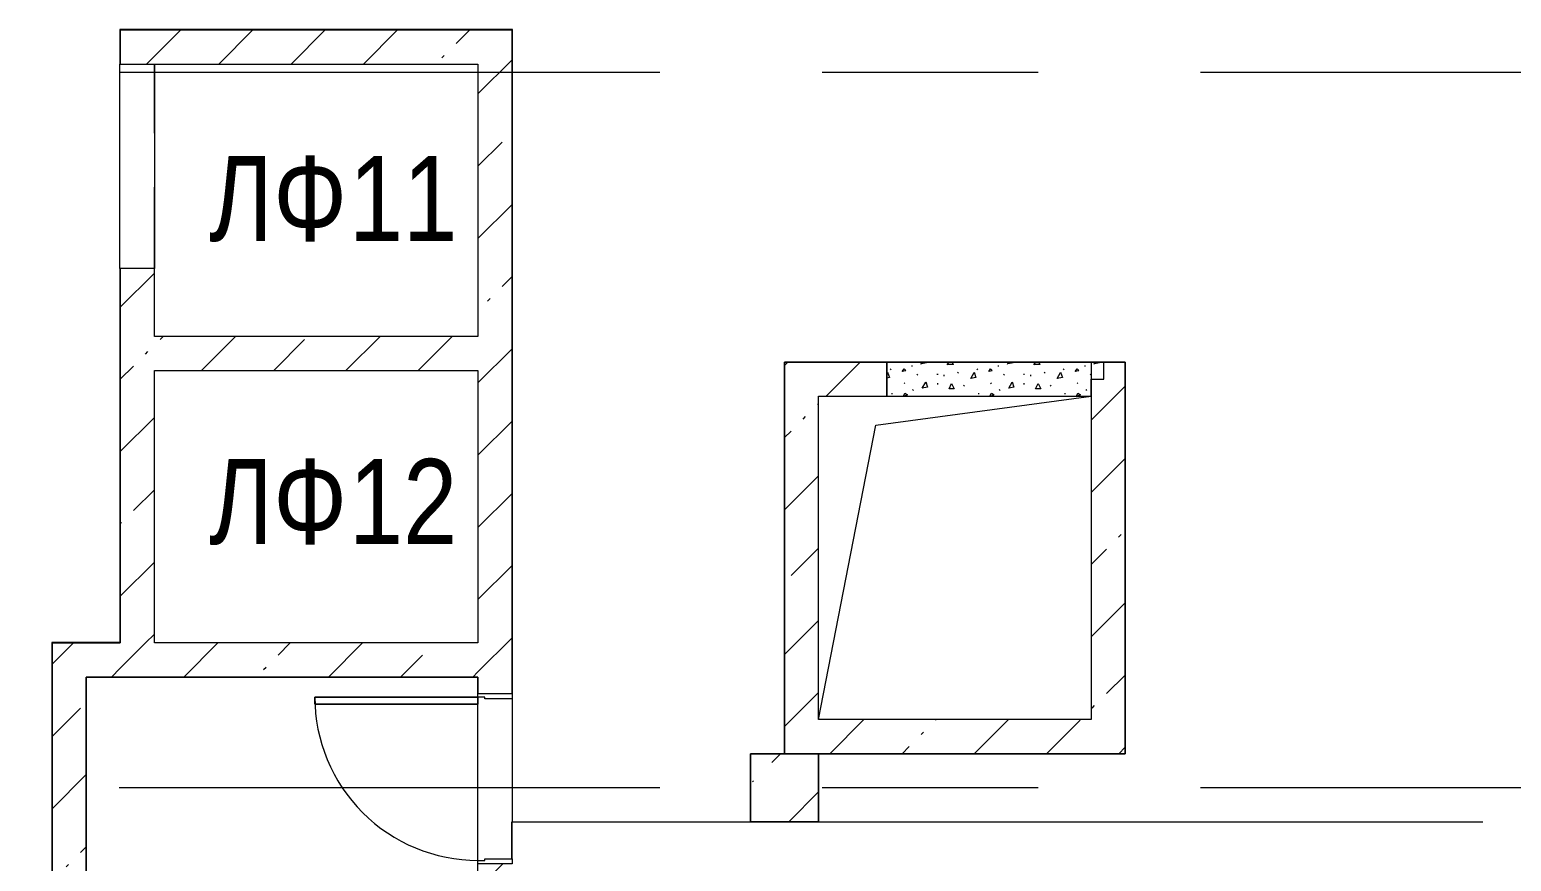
# Model space of a CAD drawing. Header units: millimetres. Extents: x 48966 to 155647, y -43515 to 26217.
# Drawn here: x 112499 to 121199, y -24715 to -19831 of the extents above; entities that cross this region are included whole.
import ezdxf

# ---------------------------------------------------------------- set-up
doc = ezdxf.new("R2010")
doc.units = ezdxf.units.MM
doc.linetypes.add('Осевые', pattern=[6350, 1270, -952.5, 3175, -952.5])
doc.linetypes.add('Сверху', pattern=[793.75, 476.25, -317.5])
for name, color, linetype, lineweight in [('Двери', 7, 'Continuous', 9), ('Каркас_Импост', 7, 'Continuous', 9), ('Контуры', 7, 'Continuous', 9), ('Обобщенные модели', 7, 'Continuous', 9), ('Обобщенные модели-1', 7, 'Continuous', 18), ('Общие ребра', 7, 'Continuous', 9), ('Оси-2', 7, 'Осевые', 9), ('Панель', 7, 'Continuous', 9), ('Перекрытия', 7, 'Continuous', 9), ('Сверху', 7, 'Сверху', 9), ('Стены', 7, 'Continuous', 9), ('Стены-1', 7, 'Continuous', 18), ('Текстовые примечания', 7, 'Continuous', 9), ('Черная _1 сплошная', 7, 'Continuous', 9), ('Штриховка разреза-1', 7, 'Continuous', 9)]:
    doc.layers.add(name, color=color, linetype=linetype, lineweight=lineweight)
doc.styles.add('Arial Narrow', font='Arial Narrow.ttf', dxfattribs={"height": 500})
pattern_1 = [(45, (0, 0), (-424.264, 424.264), [600, -100, 20, -100]), (45, (0, 424), (-424.264, 424.264), [])]

# ---------------------------------------------------------------- blocks, each defined once
blk = doc.blocks.new('Обобщенные модели 2 - Обобщенные модели 2-1035725-План 5-го этажа на отм_ _12_600')
at = {"layer": 'Обобщенные модели'}
h = blk.add_hatch(dxfattribs=at)
h.set_pattern_fill('FP_1', color=256, style=0, pattern_type=2)
h.set_pattern_definition([(45, (0, 0), (168.3798, 617.3926), [793.75, -158.75, 6.706, -152.044])])
h.paths.add_polyline_path([(117131.6, -24482.9), (117131.6, -24082.9), (116731.6, -24082.9), (116731.6, -24482.9)], flags=0)
at = {"layer": 'Обобщенные модели-1'}
for p, q in [((117131.6, -24082.9), (116731.6, -24082.9)), ((116731.6, -24082.9), (116731.6, -24482.9)), ((117131.6, -24482.9), (117131.6, -24082.9)), ((116731.6, -24482.9), (117131.6, -24482.9))]:
    blk.add_line(p, q, dxfattribs=at)
blk = doc.blocks.new('M_Дверь-Проем - 1200 x 2032 mm-4670836-План 5-го этажа на отм_ _12_600')
at = {"layer": 'Сверху'}
blk.add_line((-608.2, -100), (591.8, -100), dxfattribs=at)
blk = doc.blocks.new('Дверь - Однопольная - ДВ1__21х10-7160078-План 5-го этажа на отм_ _12_600')
at = {"layer": 'Двери'}
for p, q in [((-479, -100), (-439, -100)), ((-479, -1058), (-479, -100)), ((-439, -100), (-439, -1058)), ((-439, -1058), (-479, -1058))]:
    blk.add_line(p, q, dxfattribs=at)
blk.add_arc((-479, -100), 958, 270, 0, dxfattribs=at)
at = {"layer": 'Каркас_Импост'}
for p, q in [((-500, 100), (-470, 100)), ((-500, -100), (-500, 100)), ((-470, 100), (-470, -60)), ((470, 100), (500, 100)), ((470, -60), (470, 100)), ((500, 100), (500, -100)), ((-480, -60), (-480, -100)), ((-470, -60), (-480, -60)), ((480, -60), (470, -60)), ((480, -100), (480, -60)), ((-480, -100), (-500, -100)), ((500, -100), (480, -100))]:
    blk.add_line(p, q, dxfattribs=at)
at = {"layer": 'Панель'}
for p, q in [((-439, -100), (-479, -100)), ((-479, -100), (-479, -1058)), ((-439, -1058), (-439, -100)), ((-479, -1058), (-439, -1058))]:
    blk.add_line(p, q, dxfattribs=at)

msp = doc.modelspace()

# ---------------------------------------------------------------- hatches: boundary and pattern name
at = {"layer": 'Штриховка разреза-1'}
h = msp.add_hatch(dxfattribs=at)
h.set_pattern_fill('FP_2', color=256, style=0, pattern_type=2)
h.set_pattern_definition(pattern_1)
h.paths.add_polyline_path([(115131.6, -20032.9), (115131.6, -19832.9), (113031.6, -19832.9), (113031.6, -20032.9), (114890.6, -20032.9)], flags=0)
h = msp.add_hatch(dxfattribs=at)
h.set_pattern_fill('FP_2', color=256, style=0, pattern_type=2)
h.set_pattern_definition(pattern_1)
h.paths.add_polyline_path([(115131.6, -29332.9), (115331.6, -29332.9), (115331.6, -24730.4), (115131.6, -24730.4), (115131.6, -29330.9)], flags=0)
h.paths.add_polyline_path([(115131.6, -23730.4), (115331.6, -23730.4), (115331.6, -19832.9), (115131.6, -19832.9), (115131.6, -23632.9)], flags=0)
h = msp.add_hatch(dxfattribs=at)
h.set_pattern_fill('FP_2', color=256, style=0, pattern_type=2)
h.set_pattern_definition(pattern_1)
h.paths.add_polyline_path([(113031.6, -23432.9), (113231.6, -23432.9), (113231.6, -21232.9), (113031.6, -21232.9), (113031.6, -23430.9)], flags=0)
h = msp.add_hatch(dxfattribs=at)
h.set_pattern_fill('FP_2', color=256, style=0, pattern_type=2)
h.set_pattern_definition(pattern_1)
h.paths.add_polyline_path([(115131.6, -21832.4), (115131.6, -21632.4), (113231.6, -21632.4), (113231.6, -21832.4), (114890.6, -21832.4)], flags=0)
h = msp.add_hatch(dxfattribs=at)
h.set_pattern_fill('FP_2', color=256, style=0, pattern_type=2)
h.set_pattern_definition(pattern_1)
h.paths.add_polyline_path([(117131.6, -21982.9), (117531.6, -21982.9), (117531.6, -21782.9), (116931.6, -21782.9), (116931.6, -21982.9)], flags=0)
h.paths.add_polyline_path([(118931.6, -21982.9), (118931.6, -21782.9), (118731.6, -21782.9), (118731.6, -21982.9)], flags=0)
h = msp.add_hatch(dxfattribs=at)
h.set_pattern_fill('FP_5', color=256, style=0, pattern_type=2)
h.set_pattern_definition([(315, (203.2, 20.32), (507.9997, 0), [7.184, -711.236]), (63.435, (279.4, 76.2), (-0.0009, 508.0002), [11.359, -1124.563]), (90, (121.9, 60.96), (-508, 508), [10.16, -497.84]), (315, (0, 127), (507.9997, 0), [7.184, -711.236]), (270, (330.2, 40.64), (508, -508), [6.706, -501.294]), (270, (213.36, 386.1), (508, -508), [6.706, -501.294]), (45, (284.48, 441.96), (0, 507.9997), [7.184, -711.236]), (90, (182.9, 182.9), (-508, 508), [6.706, -501.294]), (90, (121.9, 259.1), (-508, 508), [6.706, -501.294]), (270, (279.4, 238.76), (508, -508), [6.706, -501.294]), (45, (127, 426.72), (0, 507.9997), [7.184, -711.236]), (45, (20.32, 284.48), (0, 507.9997), [7.184, -711.236]), (270, (10.16, 492.76), (508, -508), [6.706, -501.294]), (315, (335.28, 406.4), (507.9997, 0), [7.184, -711.236]), (90, (477.5, 71.1), (-508, 508), [6.706, -501.294]), (315, (355.6, 137.16), (507.9997, 0), [7.184, -711.236]), (90, (477.5, 264.16), (-508, 508), [10.16, -497.84]), (90, (482.6, 436.9), (-508, 508), [6.706, -501.294]), (90, (375.9, 294.64), (-508, 508), [6.706, -501.294]), (315, (360.68, 497.84), (507.9997, 0), [7.184, -711.236]), (0, (477.5, 497.84), (508, 508), [6.706, -501.294]), (315, (91.44, 508), (507.9997, 0), [7.184, -711.236]), (270, (233.7, 132.1), (508, -508), [6.706, -501.294]), (0, (452.1, 172.7), (508, 508), [6.706, -501.294]), (56.31, (274.32, 5.08), (507.99879, 1016.00085), [18.316, -1813.304]), (315, (284.48, 20.32), (507.9997, 0), [14.368, -704.052]), (194.036, (294.64, 10.16), (-1524.00192, -507.99336), [20.945, -2073.592]), (60.255, (30.48, 45.72), (508.00199, 1015.99946), [40.956, -4054.671]), (293.199, (50.8, 81.28), (508.006508, -1015.996307), [38.688, -3830.124]), (180, (66.04, 45.7), (-508, -508), [35.56, -472.44]), (63.435, (20.32, 213.36), (-0.0009, 508.0002), [22.718, -1113.204]), (315, (30.48, 233.68), (507.9997, 0), [14.368, -704.052]), (206.565, (40.64, 223.52), (-508.00066, -508.0002), [22.718, -1113.204]), (66.801, (386.08, 50.8), (1016.01901, 2539.993042), [38.688, -3830.124]), (296.565, (401.32, 86.36), (508.0002, -508.00066), [34.078, -1101.845]), (189.462, (416.56, 55.88), (-2540.002556, -507.985985), [30.901, -3059.143]), (82.875, (203.2, 248.92), (-0.000517, 507.999884), [40.956, -4054.671]), (315, (208.28, 289.56), (507.9997, 0), [35.921, -682.5]), (206.565, (233.68, 264.16), (-508.00066, -508.0002), [34.078, -1101.845]), (71.565, (375.92, 223.52), (0.00014, 507.99998), [16.064, -1590.373]), (326.31, (381, 238.76), (1016.00085, -507.99879), [18.316, -1813.304]), (194.036, (396.24, 228.6), (-1524.00192, -507.99336), [20.945, -2073.592]), (60.255, (167.64, 472.44), (508.00199, 1015.99946), [40.956, -4054.671]), (288.435, (187.96, 508), (508.0012, -1015.99951), [32.129, -1574.308]), (189.462, (198.12, 477.52), (-2540.002556, -507.985985), [30.901, -3059.143]), (63.435, (40.64, 411.48), (-0.0009, 508.0002), [34.078, -1101.845]), (296.565, (55.88, 441.96), (508.0002, -508.00066), [34.078, -1101.845]), (180, (71.1, 411.5), (-508, -508), [30.48, -477.52]), (56.31, (106.68, 320.04), (507.99879, 1016.00085), [18.316, -1813.304]), (326.31, (116.84, 335.28), (1016.00085, -507.99879), [18.316, -1813.304]), (191.31, (132.08, 325.12), (-2031.99947, -508.00241), [25.903, -2564.399]), (63.435, (279.4, 365.76), (-0.0009, 508.0002), [22.718, -1113.204]), (326.31, (289.56, 386.08), (1016.00085, -507.99879), [18.316, -1813.304]), (201.801, (304.8, 375.92), (-1016.00392, -507.992605), [27.357, -2708.307]), (60.255, (391.16, 416.56), (508.00199, 1015.99946), [40.956, -4054.671]), (288.435, (411.48, 452.12), (508.0012, -1015.99951), [32.129, -1574.308]), (189.462, (421.64, 421.64), (-2540.002556, -507.985985), [30.901, -3059.143]), (56.31, (462.28, 330.2), (507.99879, 1016.00085), [18.316, -1813.304]), (315, (472.44, 345.44), (507.9997, 0), [14.368, -704.052]), (194.036, (482.6, 335.28), (-1524.00192, -507.99336), [20.945, -2073.592])])
h.paths.add_polyline_path([(117531.6, -21982.9), (118731.6, -21982.9), (118731.6, -21882.9), (118806.6, -21882.9), (118806.6, -21782.9), (117531.6, -21782.9)], flags=0)
h = msp.add_hatch(dxfattribs=at)
h.set_pattern_fill('FP_2', color=256, style=0, pattern_type=2)
h.set_pattern_definition(pattern_1)
h.paths.add_polyline_path([(117131.6, -23882.9), (117131.6, -21982.9), (116931.6, -21982.9), (116931.6, -23882.9)], flags=0)
h = msp.add_hatch(dxfattribs=at)
h.set_pattern_fill('FP_2', color=256, style=0, pattern_type=2)
h.set_pattern_definition(pattern_1)
h.paths.add_polyline_path([(118931.6, -24082.9), (118931.6, -21982.9), (118731.6, -21982.9), (118731.6, -24082.9)], flags=0)
h = msp.add_hatch(dxfattribs=at)
h.set_pattern_fill('FP_2', color=256, style=0, pattern_type=2)
h.set_pattern_definition(pattern_1)
h.paths.add_polyline_path([(112831.6, -23632.9), (113031.6, -23632.9), (113031.6, -23432.9), (112631.6, -23432.9), (112631.6, -23632.9)], flags=0)
h = msp.add_hatch(dxfattribs=at)
h.set_pattern_fill('FP_2', color=256, style=0, pattern_type=2)
h.set_pattern_definition(pattern_1)
h.paths.add_polyline_path([(115131.6, -23632.9), (115131.6, -23432.9), (113031.6, -23432.9), (113031.6, -23632.9), (114890.6, -23632.9)], flags=0)
h = msp.add_hatch(dxfattribs=at)
h.set_pattern_fill('FP_2', color=256, style=0, pattern_type=2)
h.set_pattern_definition(pattern_1)
h.paths.add_polyline_path([(112831.6, -29532.9), (112831.6, -23632.9), (112631.6, -23632.9), (112631.6, -29532.9)], flags=0)
h = msp.add_hatch(dxfattribs=at)
h.set_pattern_fill('FP_2', color=256, style=0, pattern_type=2)
h.set_pattern_definition(pattern_1)
h.paths.add_polyline_path([(118731.6, -24082.9), (118731.6, -23882.9), (116931.6, -23882.9), (116931.6, -24082.9), (118222.3, -24082.9)], flags=0)

# ---------------------------------------------------------------- linework, layer by layer
at = {"layer": 'Контуры'}
for p, q in [((112831.6, -23632.9), (112831.6, -25432.9)), ((115131.6, -23632.9), (112831.6, -23632.9)), ((112831.6, -23632.9), (112831.6, -25132.9)), ((115130.4, -23632.9), (112831.6, -23632.9)), ((112831.6, -23632.9), (112831.6, -24832.9)), ((115130.4, -23632.9), (112831.6, -23632.9)), ((112831.6, -23632.9), (112831.6, -25132.9)), ((115130.4, -23632.9), (112831.6, -23632.9)), ((112831.6, -23632.9), (112831.6, -25132.9)), ((115130.4, -23632.9), (112831.6, -23632.9)), ((112831.6, -23632.9), (112831.6, -25132.9)), ((115130.4, -23632.9), (112831.6, -23632.9)), ((115131.6, -25132.9), (115131.6, -23632.9))]:
    msp.add_line(p, q, dxfattribs=at)
at = {"layer": 'Общие ребра'}
for p, q in [((113031.6, -19832.9), (113031.6, -20032.9)), ((113031.6, -20032.9), (113031.6, -19832.9)), ((115331.6, -23730.4), (115331.6, -19832.9)), ((113031.6, -21232.9), (113031.6, -23430.9)), ((113031.6, -23430.9), (113031.6, -21232.9)), ((117531.6, -21782.9), (116931.6, -21782.9)), ((118806.6, -21782.9), (118731.6, -21782.9)), ((118806.6, -21782.9), (118731.6, -21782.9)), ((118931.6, -21782.9), (118806.6, -21782.9)), ((118731.6, -21882.9), (118731.6, -21982.9)), ((118731.6, -21982.9), (118731.6, -21882.9)), ((115131.6, -23632.9), (115131.6, -23730.4)), ((116931.6, -23882.9), (116931.6, -24082.9))]:
    msp.add_line(p, q, dxfattribs=at)
at = {"layer": 'Оси-2'}
for p, q in [((150171.6, -20082.9), (50565.6, -20082.9)), ((150171.6, -24282.9), (50565.6, -24282.9))]:
    msp.add_line(p, q, dxfattribs=at)
at = {"layer": 'Перекрытия'}
for p, q in [((113031.6, -19832.9), (115331.6, -19832.9)), ((115331.6, -19832.9), (115331.6, -24482.9)), ((113231.3, -20032.9), (115131.3, -20032.9)), ((115131.3, -20032.9), (115131.3, -21632.4)), ((113231.6, -21832.9), (115131.3, -21832.9)), ((115131.3, -21832.9), (115131.3, -23432.9)), ((116931.6, -24082.9), (116931.6, -21782.9)), ((116931.6, -21782.9), (118931.6, -21782.9)), ((118931.6, -21782.9), (118931.6, -24082.9)), ((117131.3, -21982.9), (118731.6, -21982.9)), ((118731.6, -21982.9), (118731.6, -23882.9)), ((112631.6, -29532.9), (112631.6, -23432.9)), ((112631.6, -23432.9), (113031.6, -23432.9)), ((115131.3, -23432.9), (113231.3, -23432.9)), ((112830.4, -23632.9), (113930.4, -23632.9)), ((113930.4, -23632.9), (115130.4, -23632.9)), ((118731.6, -23882.9), (117131.3, -23882.9)), ((116731.6, -24482.9), (116731.6, -24082.9)), ((116731.6, -24082.9), (116931.6, -24082.9)), ((118931.6, -24082.9), (117131.6, -24082.9)), ((117131.6, -24082.9), (117131.6, -24482.9)), ((115330.8, -24700.4), (115330.8, -24482.9)), ((115330.8, -24482.9), (121030.8, -24482.9)), ((115331.6, -24482.9), (115330.8, -24482.9)), ((115330.8, -24482.9), (115330.8, -24700.4)), ((117131.6, -24482.9), (116731.6, -24482.9))]:
    msp.add_line(p, q, dxfattribs=at)
at = {"layer": 'Стены'}
for p, q in [((113031.6, -20032.9), (113029.6, -20032.9)), ((113029.6, -21232.9), (113029.6, -20032.9)), ((113031.6, -20032.9), (113231.6, -20032.9)), ((113231.6, -20032.9), (113231.6, -21232.9)), ((113031.6, -21232.9), (113029.6, -21232.9)), ((113231.6, -21232.9), (113031.6, -21232.9)), ((118806.6, -21782.9), (118731.6, -21782.9))]:
    msp.add_line(p, q, dxfattribs=at)
at = {"layer": 'Стены-1'}
for p, q in [((113031.6, -19830.9), (113029.6, -19830.9)), ((113029.6, -19830.9), (113029.6, -20032.9)), ((115333.6, -19830.9), (113031.6, -19830.9)), ((115131.6, -19832.9), (113031.6, -19832.9)), ((113031.6, -19832.9), (115331.6, -19832.9)), ((115331.6, -19832.9), (115131.6, -19832.9)), ((115333.6, -19832.9), (115333.6, -19830.9)), ((113029.6, -20032.9), (113031.6, -20032.9)), ((113031.6, -20032.9), (115131.6, -20032.9)), ((115131.6, -20032.9), (115131.6, -21632.4)), ((113031.6, -21232.9), (113029.6, -21232.9)), ((113029.6, -21232.9), (113029.6, -23430.9)), ((113231.6, -21232.9), (113031.6, -21232.9)), ((113231.6, -21632.4), (113231.6, -21232.9)), ((115131.6, -21632.4), (113231.6, -21632.4)), ((113231.6, -21832.4), (115131.6, -21832.4)), ((113231.6, -23432.9), (113231.6, -21832.4)), ((115131.6, -21832.4), (115131.6, -23432.9)), ((116931.6, -21782.9), (116931.6, -21982.9)), ((117531.6, -21982.9), (117531.6, -21782.9)), ((118731.6, -21782.9), (117531.6, -21782.9)), ((117531.6, -21782.9), (117531.6, -21982.9)), ((118731.6, -21782.9), (118731.6, -21882.9)), ((118806.6, -21882.9), (118806.6, -21782.9)), ((118931.6, -21982.9), (118931.6, -21782.9)), ((118731.6, -21882.9), (118806.6, -21882.9)), ((116931.6, -21982.9), (116931.6, -23882.9)), ((117131.6, -21982.9), (117531.6, -21982.9)), ((117131.6, -23882.9), (117131.6, -21982.9)), ((117531.6, -21982.9), (118731.6, -21982.9)), ((118731.6, -21982.9), (118731.6, -23882.9)), ((118931.6, -24082.9), (118931.6, -21982.9)), ((113029.6, -23430.9), (112629.6, -23430.9)), ((112629.6, -23430.9), (112629.6, -23432.9)), ((113031.6, -23432.9), (112631.6, -23432.9)), ((112631.6, -23432.9), (112631.6, -23632.9)), ((112631.6, -23432.9), (113031.6, -23432.9)), ((113031.6, -23430.9), (113031.6, -23432.9)), ((113031.6, -23432.9), (113031.6, -23430.9)), ((115131.6, -23432.9), (113231.6, -23432.9)), ((112631.6, -23632.9), (112631.6, -29532.9)), ((112831.6, -29332.9), (112831.6, -23632.9)), ((112831.6, -23632.9), (113031.6, -23632.9)), ((113031.6, -23632.9), (115131.6, -23632.9)), ((115131.6, -23730.4), (115331.6, -23730.4)), ((118731.6, -23882.9), (117131.6, -23882.9)), ((116931.6, -24082.9), (118731.6, -24082.9)), ((118731.6, -24082.9), (118931.6, -24082.9))]:
    msp.add_line(p, q, dxfattribs=at)
at = {"layer": 'Черная _1 сплошная'}
for p, q in [((117467.9, -22152.9), (118731.6, -21982.9)), ((117131.6, -23882.9), (117467.9, -22152.9))]:
    msp.add_line(p, q, dxfattribs=at)

# ---------------------------------------------------------------- block references
at = {"layer": 'Двери'}
for name, p, rotation in [('M_Дверь-Проем - 1200 x 2032 mm-4670836-План 5-го этажа на отм_ _12_600', (113131.6, -20624.7), 89.99999999999997), ('Дверь - Однопольная - ДВ1__21х10-7160078-План 5-го этажа на отм_ _12_600', (115231.6, -24230.4), 269.9999999999999)]:
    msp.add_blockref(name, p, dxfattribs=dict(at, rotation=rotation))
at = {"layer": 'Обобщенные модели'}
msp.add_blockref('Обобщенные модели 2 - Обобщенные модели 2-1035725-План 5-го этажа на отм_ _12_600', (0, 0), dxfattribs=at)

# ---------------------------------------------------------------- texts
at = {"layer": 'Текстовые примечания', "char_height": 500, "attachment_point": 1, "style": 'Arial Narrow'}
for s, insert, width in [('ЛФ', (113552.9, -20572.4), 994.093), ('11', (114373.1, -20572.4), 769.62), ('ЛФ', (113552.9, -22352.4), 994.093), ('12', (114373.1, -22352.4), 769.62)]:
    msp.add_mtext(s, dxfattribs=dict(at, insert=insert, width=width))

doc.saveas('drawing.dxf')
